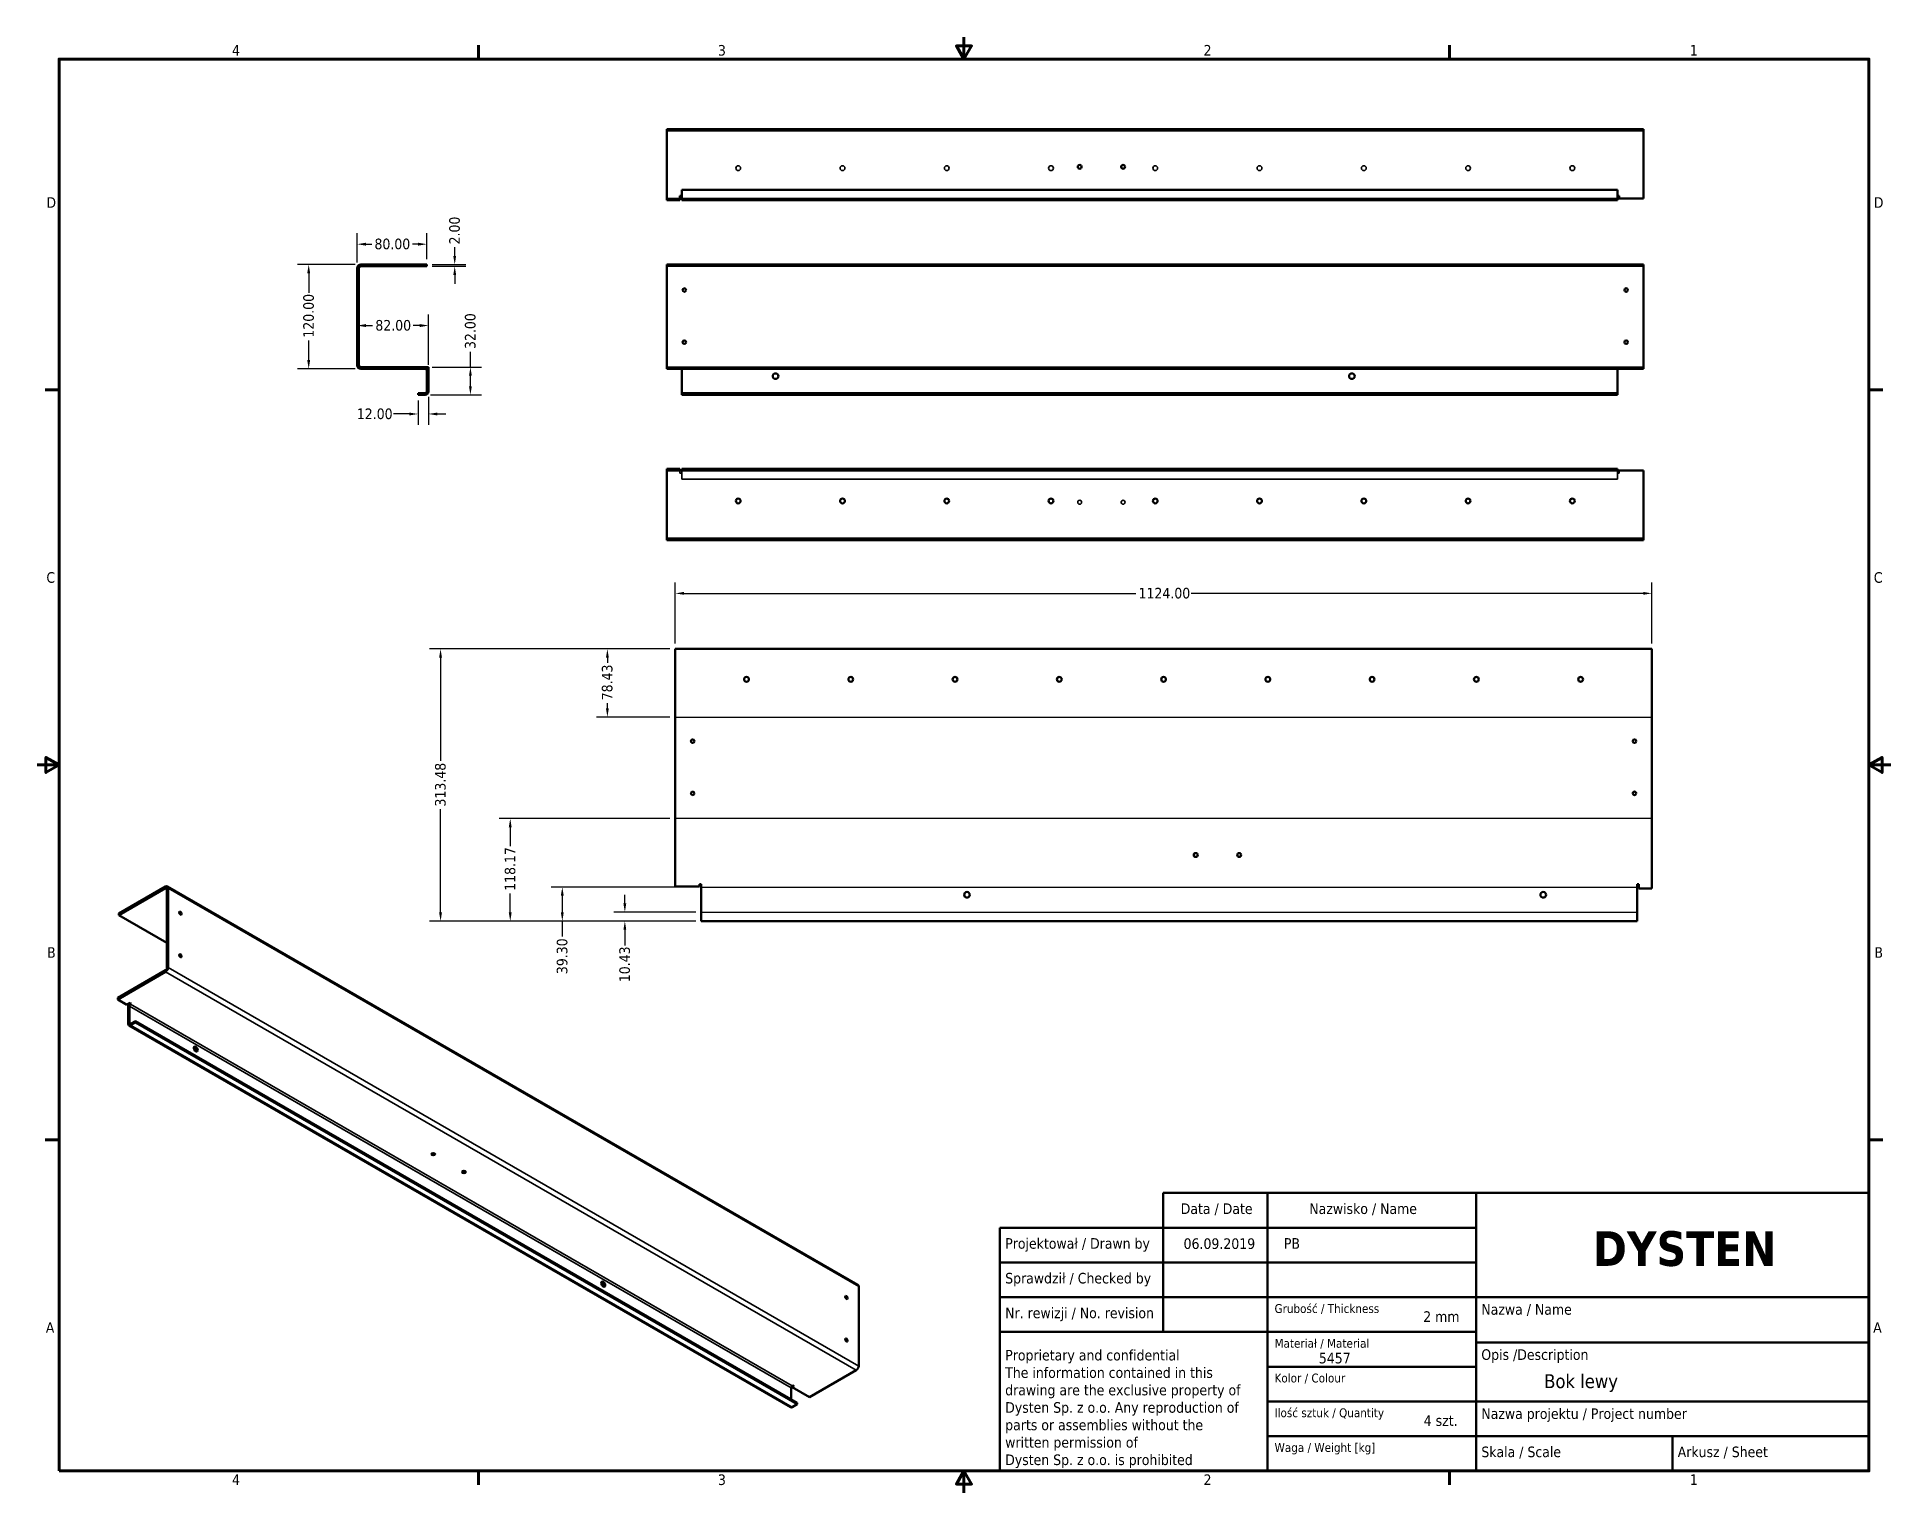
# Model space of a CAD drawing. Header units: millimetres. Extents: x 51 to 2184, y 25 to 1702.
import ezdxf
from ezdxf.enums import TextEntityAlignment as Align

# ---------------------------------------------------------------- set-up
doc = ezdxf.new("R2010")
doc.units = ezdxf.units.MM
doc.header["$LTSCALE"] = 4
for name, color, linetype, lineweight in [('Linia środkowa zgięcia (ANSI)', 7, 'Continuous', 25), ('Obramowanie (ANSI)', 7, 'Continuous', 70), ('Tytuł (ANSI)', 7, 'Continuous', 50), ('Ukryty (ANSI)', 7, 'Continuous', 35), ('Widoczne (ANSI)', 7, 'Continuous', 50), ('Widoczne wąskie (ANSI)', 7, 'Continuous', 35), ('Wymiar (ANSI)', 7, 'Continuous', 25)]:
    doc.layers.add(name, color=color, linetype=linetype, lineweight=lineweight)
doc.styles.add('Styl tekstu42', font='tahoma.ttf')
doc.styles.add('Tekst notatki (ANSI)', font='tahoma.ttf')
doc.dimstyles.new('Domyślne - mm (ANSI)', dxfattribs={"dimscale": 4, "dimtxt": 3.048, "dimasz": 2.5, "dimexe": 3.175, "dimexo": 1.6002, "dimgap": 0.8, "dimtad": 0, "dimtoh": 1, "dimrnd": 1e-08, "dimzin": 4, "dimdsep": 46, "dimtxsty": 'Tekst notatki (ANSI)', "dimcen": 0.09, "dimdle": 10, "dimclrd": 256, "dimclre": 256, "dimclrt": 256, "dimadec": 1, "dimazin": 1, "dimtfac": 1, "dimtofl": 0, "dimtmove": 0, "dimatfit": 3, "dimfxl": 1, "dimtolj": 1, "dimtzin": 4, "dimlwd": -1, "dimlwe": -1, "dimarcsym": 0})

# ---------------------------------------------------------------- blocks, each defined once
blk = doc.blocks.new('Ramki Default Border')
at = {"layer": 'Obramowanie (ANSI)'}
for p, q in [((139.7, 419.1), (139.7, 423.16)), ((419.1, 419.1), (419.1, 423.16)), ((19.05, 323.85), (14.99, 323.85)), ((539.75, 323.85), (543.81, 323.85)), ((19.05, 107.95), (14.99, 107.95)), ((539.75, 107.95), (543.81, 107.95)), ((139.7, 12.7), (139.7, 8.64)), ((419.1, 12.7), (419.1, 8.64))]:
    blk.add_line(p, q, dxfattribs=at)
at = {"layer": 'Obramowanie (ANSI)', "flags": 128}
for points in [[(279.4, 425.45), (279.4, 419.1), (277.2, 422.91), (281.6, 422.91), (279.4, 419.1)], [(19.05, 12.7), (19.05, 419.1), (539.75, 419.1), (539.75, 12.7), (19.05, 12.7)], [(12.7, 215.9), (19.05, 215.9), (15.24, 218.1), (15.24, 213.7), (19.05, 215.9)], [(546.1, 215.9), (539.75, 215.9), (543.56, 218.1), (543.56, 213.7), (539.75, 215.9)], [(279.4, 6.35), (279.4, 12.7), (277.2, 8.89), (281.6, 8.89), (279.4, 12.7)]]:
    blk.add_lwpolyline(points, dxfattribs=at)
at = {"layer": 'Obramowanie (ANSI)', "char_height": 3.05, "attachment_point": 7, "style": 'Tekst notatki (ANSI)'}
for s, insert in [('4', (68.79, 420.12)), ('3', (208.6, 420.05)), ('2', (348.33, 420.12)), ('1', (488.26, 420.12)), ('D', (15.39, 376.3)), ('D', (541.17, 376.3)), ('C', (15.39, 268.3)), ('C', (541.17, 268.3)), ('B', (15.58, 160.4)), ('B', (541.36, 160.4)), ('A', (15.21, 52.45)), ('A', (540.99, 52.45)), ('4', (68.79, 8.64)), ('3', (208.6, 8.57)), ('2', (348.33, 8.64)), ('1', (488.26, 8.64))]:
    blk.add_mtext(s, dxfattribs=dict(at, insert=insert))
blk = doc.blocks.new('Tabelki rysunkowe Tabelka new')
at = {"layer": 'Tytuł (ANSI)'}
for p, q in [((529, 115), (326, 115)), ((326, 115), (326, 109)), ((356, 115), (356, 35)), ((416, 115), (416, 35)), ((529, 115), (529, 35)), ((326, 109), (326, 75)), ((279, 35), (279, 105)), ((279, 105), (356, 105)), ((356, 105), (416, 105)), ((356, 95), (279, 95)), ((356, 95), (416, 95)), ((356, 85), (279, 85)), ((356, 85), (416, 85)), ((416, 85), (529, 85)), ((356, 75), (279, 75)), ((356, 75), (416, 75)), ((416, 72), (529, 72)), ((356, 65), (416, 65)), ((356, 55), (416, 55)), ((416, 55), (529, 55)), ((356, 45), (416, 45)), ((416, 45), (529, 45)), ((472.5, 45), (472.5, 35)), ((529, 35), (279, 35))]:
    blk.add_line(p, q, dxfattribs=at)
at = {"layer": 'Tytuł (ANSI)', "style": 'Tekst notatki (ANSI)'}
for s, insert, char_height, attachment_point in [('Nazwisko / Name', (368, 112), 3.048, 1), ('Data / Date', (331, 112), 3.048, 1), ('Projektował / Drawn by', (280.5, 102), 3.048, 1), ('\\fTahoma|b1|i0;\\H10.0000;DYSTEN', (476, 104), 10, 2), ('Sprawdził / Checked by', (280.5, 92), 3.048, 1), ('Nr. rewizji / No. revision', (280.5, 82), 3.048, 1), ('\\fTahoma|b0|i0;\\H2.5400;Grubość / Thickness', (358, 83), 2.54, 1), ('Nazwa / Name', (417.5, 83), 3.048, 1), ('\\fTahoma|b0|i0;\\H2.5400;Materiał / Material', (358, 73), 2.54, 1), ('Opis /Description ', (417.5, 70), 3.048, 1), ('\\fTahoma|b0|i0;\\H2.5400;Kolor / Colour', (358, 63), 2.54, 1), ('\\fTahoma|b0|i0;\\H2.5400;Ilość sztuk / Quantity', (358, 53), 2.54, 1), ('Nazwa projektu / Project number', (417.5, 53), 3.048, 1), ('\\fTahoma|b0|i0;\\H2.5400;Waga / Weight [kg]', (358, 43), 2.54, 1), ('Skala / Scale', (417.5, 42), 3.048, 1), ('Arkusz / Sheet', (474, 42), 3.048, 1)]:
    blk.add_mtext(s, dxfattribs=dict(at, insert=insert, char_height=char_height, attachment_point=attachment_point))
at = {"layer": 'Tytuł (ANSI)', "insert": (280.5, 69.84), "char_height": 3.048, "attachment_point": 1, "line_spacing_factor": 0.987884, "style": 'Tekst notatki (ANSI)'}
blk.add_mtext('Proprietary and confidential\\PThe information contained in this\\Pdrawing are the exclusive property of\\PDysten Sp. z o.o. Any reproduction of\\Pparts or assemblies without the\\Pwritten permission of\\PDysten Sp. z o.o. is prohibited', dxfattribs=at)
at = {"layer": 'Tytuł (ANSI)'}
for tag, p, height, style in [('Data_001', (331.83, 98.89), 3.05, 'Tekst notatki (ANSI)'), ('Projektował_001', (360.69, 98.95), 3.05, 'Tekst notatki (ANSI)'), ('Grubość_materiału_001', (400.78, 77.89), 3.05, 'Tekst notatki (ANSI)'), ('Materiał_001', (370.75, 65.95), 3.05, 'Tekst notatki (ANSI)'), ('Nazwa_części_001', (435.59, 58.82), 4, 'Styl tekstu42'), ('Ilość_sztuk_001', (400.92, 47.95), 3.05, 'Tekst notatki (ANSI)')]:
    blk.add_attdef(tag, p, '', height=height, dxfattribs=dict(at, style=style))
at = {"layer": 'Tytuł (ANSI)', "style": 'Tekst notatki (ANSI)'}
for tag, p in [('kiedy_sprawdził', (332, 92)), ('Kto_zatwierdził', (361, 92)), ('Nr_części', (465.47, 80.14)), ('RAL', (395.29, 61)), ('Nr_projektu', (499.73, 51)), ('Waga', (401, 41))]:
    blk.add_attdef(tag, text='', height=3.05, dxfattribs=at).set_placement(p, align=Align.TOP_LEFT)
blk = doc.blocks.new('*D5')
at = {"layer": 'Defpoints', "color": 0, "transparency": 16777216}
for p in [(499.3, 1463.3), (419.3, 1435.8), (499.3, 1439.8)]:
    blk.add_point(p, dxfattribs=at)
at = {"layer": 'Wymiar (ANSI)', "transparency": 16777216}
for p, q in [((419.3, 1442.2), (419.3, 1476)), ((499.3, 1446.2), (499.3, 1476)), ((429.3, 1463.3), (435.9, 1463.3)), ((489.3, 1463.3), (482.7, 1463.3))]:
    blk.add_line(p, q, dxfattribs=at)
for points in [[(429.3, 1465), (429.3, 1461.6), (419.3, 1463.3)], [(489.3, 1465), (489.3, 1461.6), (499.3, 1463.3)]]:
    blk.add_solid(points, dxfattribs=at)
at = {"layer": 'Wymiar (ANSI)', "transparency": 16777216, "insert": (439.1, 1469.7), "char_height": 12.19, "attachment_point": 1, "style": 'Tekst notatki (ANSI)'}
blk.add_mtext('\\A1;80.00', dxfattribs=at)
blk = doc.blocks.new('*D6')
at = {"layer": 'Defpoints', "color": 0, "transparency": 16777216}
for p in [(423.3, 1439.8), (363.4, 1319.8), (423.3, 1319.8)]:
    blk.add_point(p, dxfattribs=at)
at = {"layer": 'Wymiar (ANSI)', "transparency": 16777216}
for p, q in [((416.9, 1439.8), (350.7, 1439.8)), ((363.4, 1429.8), (363.4, 1407.2)), ((363.4, 1329.8), (363.4, 1352.5)), ((416.9, 1319.8), (350.7, 1319.8))]:
    blk.add_line(p, q, dxfattribs=at)
for points in [[(361.7, 1429.8), (365.1, 1429.8), (363.4, 1439.8)], [(361.7, 1329.8), (365.1, 1329.8), (363.4, 1319.8)]]:
    blk.add_solid(points, dxfattribs=at)
at = {"layer": 'Wymiar (ANSI)', "transparency": 16777216, "insert": (357.1, 1355.7), "char_height": 12.19, "attachment_point": 1, "rotation": 90, "style": 'Tekst notatki (ANSI)'}
blk.add_mtext('\\A1;120.00', dxfattribs=at)
blk = doc.blocks.new('*D7')
at = {"layer": 'Defpoints', "color": 0, "transparency": 16777216}
for p in [(419.3, 1369.6), (501.3, 1369.6), (501.3, 1317.8)]:
    blk.add_point(p, dxfattribs=at)
at = {"layer": 'Wymiar (ANSI)', "transparency": 16777216}
for p, q in [((429.3, 1369.6), (436.9, 1369.6)), ((491.3, 1369.6), (483.7, 1369.6)), ((501.3, 1324.2), (501.3, 1382.3))]:
    blk.add_line(p, q, dxfattribs=at)
for points in [[(429.3, 1371.3), (429.3, 1367.9), (419.3, 1369.6)], [(491.3, 1371.3), (491.3, 1367.9), (501.3, 1369.6)]]:
    blk.add_solid(points, dxfattribs=at)
at = {"layer": 'Wymiar (ANSI)', "transparency": 16777216, "insert": (440.1, 1376), "char_height": 12.19, "attachment_point": 1, "style": 'Tekst notatki (ANSI)'}
blk.add_mtext('\\A1;82.00', dxfattribs=at)
blk = doc.blocks.new('*D8')
at = {"layer": 'Defpoints', "color": 0, "transparency": 16777216}
for p in [(499.3, 1321.8), (497.3, 1289.8), (549.5, 1289.8)]:
    blk.add_point(p, dxfattribs=at)
at = {"layer": 'Wymiar (ANSI)', "transparency": 16777216}
for p, q in [((549.5, 1321.8), (549.5, 1339.4)), ((505.7, 1321.8), (562.2, 1321.8)), ((549.5, 1299.8), (549.5, 1311.8)), ((503.7, 1289.8), (562.2, 1289.8))]:
    blk.add_line(p, q, dxfattribs=at)
for points in [[(547.9, 1311.8), (551.2, 1311.8), (549.5, 1321.8)], [(547.9, 1299.8), (551.2, 1299.8), (549.5, 1289.8)]]:
    blk.add_solid(points, dxfattribs=at)
at = {"layer": 'Wymiar (ANSI)', "transparency": 16777216, "insert": (543.2, 1342.6), "char_height": 12.19, "attachment_point": 1, "rotation": 90, "style": 'Tekst notatki (ANSI)'}
blk.add_mtext('\\A1;32.00', dxfattribs=at)
blk = doc.blocks.new('*D9')
at = {"layer": 'Defpoints', "color": 0, "transparency": 16777216}
for p in [(489.3, 1289.8), (501.3, 1293.8), (501.3, 1267.8)]:
    blk.add_point(p, dxfattribs=at)
at = {"layer": 'Wymiar (ANSI)', "transparency": 16777216}
for p, q in [((489.3, 1283.4), (489.3, 1255.1)), ((501.3, 1287.4), (501.3, 1255.1)), ((479.3, 1267.8), (461.2, 1267.8)), ((511.3, 1267.8), (521.3, 1267.8))]:
    blk.add_line(p, q, dxfattribs=at)
for points in [[(479.3, 1269.4), (479.3, 1266.1), (489.3, 1267.8)], [(511.3, 1269.4), (511.3, 1266.1), (501.3, 1267.8)]]:
    blk.add_solid(points, dxfattribs=at)
at = {"layer": 'Wymiar (ANSI)', "transparency": 16777216, "insert": (418.8, 1274.1), "char_height": 12.19, "attachment_point": 1, "style": 'Tekst notatki (ANSI)'}
blk.add_mtext('\\A1;12.00', dxfattribs=at)
blk = doc.blocks.new('*D10')
at = {"layer": 'Defpoints', "color": 0, "transparency": 16777216}
for p in [(499.3, 1439.8), (499.3, 1437.8), (531.5, 1439.8)]:
    blk.add_point(p, dxfattribs=at)
at = {"layer": 'Wymiar (ANSI)', "transparency": 16777216}
for p, q in [((531.5, 1449.8), (531.5, 1459.8)), ((505.7, 1439.8), (544.2, 1439.8)), ((505.7, 1437.8), (544.2, 1437.8)), ((531.5, 1427.8), (531.5, 1417.8))]:
    blk.add_line(p, q, dxfattribs=at)
for points in [[(529.8, 1449.8), (533.1, 1449.8), (531.5, 1439.8)], [(529.8, 1427.8), (533.1, 1427.8), (531.5, 1437.8)]]:
    blk.add_solid(points, dxfattribs=at)
at = {"layer": 'Wymiar (ANSI)', "transparency": 16777216, "insert": (525.1, 1463), "char_height": 12.19, "attachment_point": 1, "rotation": 90, "style": 'Tekst notatki (ANSI)'}
blk.add_mtext('\\A1;2.00', dxfattribs=at)
blk = doc.blocks.new('*D11')
at = {"layer": 'Defpoints', "color": 0, "transparency": 16777216}
for p in [(1909.3, 1061.2), (785.3, 997.2), (1909.3, 997.2)]:
    blk.add_point(p, dxfattribs=at)
at = {"layer": 'Wymiar (ANSI)', "transparency": 16777216}
for p, q in [((785.3, 1003.6), (785.3, 1073.9)), ((1909.3, 1003.6), (1909.3, 1073.9)), ((795.3, 1061.2), (1315.3, 1061.2)), ((1899.3, 1061.2), (1379.2, 1061.2))]:
    blk.add_line(p, q, dxfattribs=at)
for points in [[(795.3, 1062.9), (795.3, 1059.6), (785.3, 1061.2)], [(1899.3, 1062.9), (1899.3, 1059.6), (1909.3, 1061.2)]]:
    blk.add_solid(points, dxfattribs=at)
at = {"layer": 'Wymiar (ANSI)', "transparency": 16777216, "insert": (1318.5, 1067.6), "char_height": 12.192, "attachment_point": 1, "style": 'Tekst notatki (ANSI)'}
blk.add_mtext('\\A1;1124.00', dxfattribs=at)
blk = doc.blocks.new('*D12')
at = {"layer": 'Defpoints', "color": 0, "transparency": 16777216}
for p in [(515.2, 997.2), (785.3, 997.2), (815.3, 683.8)]:
    blk.add_point(p, dxfattribs=at)
at = {"layer": 'Wymiar (ANSI)', "transparency": 16777216}
for p, q in [((778.9, 997.2), (502.5, 997.2)), ((515.2, 987.2), (515.2, 868.4)), ((515.2, 693.8), (515.2, 812.6)), ((808.9, 683.8), (502.5, 683.8))]:
    blk.add_line(p, q, dxfattribs=at)
for points in [[(513.5, 987.2), (516.8, 987.2), (515.2, 997.2)], [(513.5, 693.8), (516.8, 693.8), (515.2, 683.8)]]:
    blk.add_solid(points, dxfattribs=at)
at = {"layer": 'Wymiar (ANSI)', "transparency": 16777216, "insert": (508.8, 815.8), "char_height": 12.19, "attachment_point": 1, "rotation": 90, "style": 'Tekst notatki (ANSI)'}
blk.add_mtext('\\A1;313.48', dxfattribs=at)
blk = doc.blocks.new('*D13')
at = {"layer": 'Defpoints', "color": 0, "transparency": 16777216}
for p in [(707.2, 997.2), (785.3, 997.2), (785.3, 918.8)]:
    blk.add_point(p, dxfattribs=at)
at = {"layer": 'Wymiar (ANSI)', "transparency": 16777216}
for p, q in [((778.9, 997.2), (694.5, 997.2)), ((707.2, 987.2), (707.2, 981.2)), ((778.9, 918.8), (694.5, 918.8)), ((707.2, 928.8), (707.2, 934.9))]:
    blk.add_line(p, q, dxfattribs=at)
for points in [[(705.5, 987.2), (708.8, 987.2), (707.2, 997.2)], [(705.5, 928.8), (708.8, 928.8), (707.2, 918.8)]]:
    blk.add_solid(points, dxfattribs=at)
at = {"layer": 'Wymiar (ANSI)', "transparency": 16777216, "insert": (700.8, 938.1), "char_height": 12.19, "attachment_point": 1, "rotation": 90, "style": 'Tekst notatki (ANSI)'}
blk.add_mtext('\\A1;78.43', dxfattribs=at)
blk = doc.blocks.new('*D14')
at = {"layer": 'Defpoints', "color": 0, "transparency": 16777216}
for p in [(727.3, 694.2), (815.3, 694.2), (815.3, 683.8)]:
    blk.add_point(p, dxfattribs=at)
at = {"layer": 'Wymiar (ANSI)', "transparency": 16777216}
for p, q in [((727.3, 704.2), (727.3, 714.2)), ((808.9, 694.2), (714.6, 694.2)), ((808.9, 683.8), (714.6, 683.8)), ((727.3, 673.8), (727.3, 655.6))]:
    blk.add_line(p, q, dxfattribs=at)
for points in [[(725.6, 704.2), (728.9, 704.2), (727.3, 694.2)], [(725.6, 673.8), (728.9, 673.8), (727.3, 683.8)]]:
    blk.add_solid(points, dxfattribs=at)
at = {"layer": 'Wymiar (ANSI)', "transparency": 16777216, "insert": (720.9, 613.5), "char_height": 12.19, "attachment_point": 1, "rotation": 90, "style": 'Tekst notatki (ANSI)'}
blk.add_mtext('\\A1;10.43', dxfattribs=at)
blk = doc.blocks.new('*D15')
at = {"layer": 'Defpoints', "color": 0, "transparency": 16777216}
for p in [(655.3, 723.1), (815.3, 723.1), (815.3, 683.8)]:
    blk.add_point(p, dxfattribs=at)
at = {"layer": 'Wymiar (ANSI)', "transparency": 16777216}
for p, q in [((808.9, 723.1), (642.6, 723.1)), ((655.3, 713.1), (655.3, 693.8)), ((808.9, 683.8), (642.6, 683.8)), ((655.3, 683.8), (655.3, 666.2))]:
    blk.add_line(p, q, dxfattribs=at)
for points in [[(653.6, 713.1), (656.9, 713.1), (655.3, 723.1)], [(653.6, 693.8), (656.9, 693.8), (655.3, 683.8)]]:
    blk.add_solid(points, dxfattribs=at)
at = {"layer": 'Wymiar (ANSI)', "transparency": 16777216, "insert": (648.9, 622.8), "char_height": 12.19, "attachment_point": 1, "rotation": 90, "style": 'Tekst notatki (ANSI)'}
blk.add_mtext('\\A1;39.30', dxfattribs=at)
blk = doc.blocks.new('*D16')
at = {"layer": 'Defpoints', "color": 0, "transparency": 16777216}
for p in [(595.4, 801.9), (785.3, 801.9), (815.3, 683.8)]:
    blk.add_point(p, dxfattribs=at)
at = {"layer": 'Wymiar (ANSI)', "transparency": 16777216}
for p, q in [((778.9, 801.9), (582.7, 801.9)), ((595.4, 791.9), (595.4, 770.3)), ((595.4, 693.8), (595.4, 715.5)), ((808.9, 683.8), (582.7, 683.8))]:
    blk.add_line(p, q, dxfattribs=at)
for points in [[(593.7, 791.9), (597, 791.9), (595.4, 801.9)], [(593.7, 693.8), (597, 693.8), (595.4, 683.8)]]:
    blk.add_solid(points, dxfattribs=at)
at = {"layer": 'Wymiar (ANSI)', "transparency": 16777216, "insert": (589, 718.7), "char_height": 12.19, "attachment_point": 1, "rotation": 90, "style": 'Tekst notatki (ANSI)'}
blk.add_mtext('\\A1;118.17', dxfattribs=at)

msp = doc.modelspace()

# ---------------------------------------------------------------- linework, layer by layer
at = {"layer": 'Linia środkowa zgięcia (ANSI)'}
for p, q in [((785.282, 918.813), (1909.282, 918.813)), ((1909.282, 801.944), (785.282, 801.944)), ((815.282, 723.074), (1892.282, 723.074)), ((815.282, 694.205), (1892.282, 694.205))]:
    msp.add_line(p, q, dxfattribs=at)
at = {"layer": 'Ukryty (ANSI)'}
for p, q in [((1899.73, 1593.871), (775.73, 1593.871)), ((793.68, 1595.871), (793.68, 1593.871)), ((797.78, 1595.871), (797.78, 1593.871)), ((1877.68, 1595.871), (1877.68, 1593.871)), ((1881.78, 1595.871), (1881.78, 1593.871)), ((790.73, 1515.871), (775.73, 1515.871)), ((792.73, 1515.871), (1869.73, 1515.871)), ((897.48, 1515.871), (897.48, 1513.871)), ((903.98, 1515.871), (903.98, 1513.871)), ((1560.78, 1515.871), (1560.78, 1513.871)), ((1567.28, 1515.871), (1567.28, 1513.871)), ((461.532, 1437.819), (461.532, 1439.819)), ((467.032, 1437.819), (467.032, 1439.819)), ((1899.73, 1437.819), (775.73, 1437.819)), ((854.98, 1437.819), (854.98, 1439.819)), ((860.48, 1437.819), (860.48, 1439.819)), ((974.98, 1437.819), (974.98, 1439.819)), ((980.48, 1437.819), (980.48, 1439.819)), ((1094.98, 1437.819), (1094.98, 1439.819)), ((1100.48, 1437.819), (1100.48, 1439.819)), ((1214.98, 1437.819), (1214.98, 1439.819)), ((1220.48, 1437.819), (1220.48, 1439.819)), ((1334.98, 1437.819), (1334.98, 1439.819)), ((1340.48, 1437.819), (1340.48, 1439.819)), ((1454.98, 1437.819), (1454.98, 1439.819)), ((1460.48, 1437.819), (1460.48, 1439.819)), ((1574.98, 1437.819), (1574.98, 1439.819)), ((1580.48, 1437.819), (1580.48, 1439.819)), ((1694.98, 1437.819), (1694.98, 1439.819)), ((1700.48, 1437.819), (1700.48, 1439.819)), ((1814.98, 1437.819), (1814.98, 1439.819)), ((1820.48, 1437.819), (1820.48, 1439.819)), ((419.282, 1412.519), (421.282, 1412.519)), ((419.282, 1408.419), (421.282, 1408.419)), ((419.282, 1352.519), (421.282, 1352.519)), ((419.282, 1348.419), (421.282, 1348.419)), ((460.532, 1321.819), (460.532, 1319.819)), ((465.032, 1321.819), (465.032, 1319.819)), ((496.282, 1319.819), (496.282, 1321.819)), ((500.746, 1319.819), (499.282, 1319.819)), ((499.282, 1314.569), (501.282, 1314.569)), ((499.282, 1308.069), (501.282, 1308.069)), ((775.73, 1321.819), (1899.73, 1321.819)), ((790.73, 1319.819), (790.73, 1321.819)), ((792.73, 1319.819), (792.73, 1321.819)), ((1248.48, 1321.819), (1248.48, 1319.819)), ((1252.98, 1321.819), (1252.98, 1319.819)), ((1298.48, 1321.819), (1298.48, 1319.819)), ((1302.98, 1321.819), (1302.98, 1319.819)), ((1869.73, 1319.819), (1869.73, 1321.819)), ((1871.73, 1319.819), (1871.73, 1321.819)), ((790.73, 1199.614), (790.73, 1202.614)), ((792.73, 1199.614), (790.73, 1199.614)), ((792.73, 1202.614), (792.73, 1200.614)), ((792.73, 1200.614), (792.73, 1199.614)), ((792.73, 1192.614), (792.73, 1199.614)), ((897.48, 1202.614), (897.48, 1204.614)), ((903.98, 1202.614), (903.98, 1204.614)), ((1560.78, 1202.614), (1560.78, 1204.614)), ((1567.28, 1202.614), (1567.28, 1204.614)), ((1869.73, 1202.614), (1869.73, 1200.614)), ((1869.73, 1199.614), (1869.73, 1200.614)), ((1871.73, 1199.614), (1869.73, 1199.614)), ((1869.73, 1199.614), (1869.73, 1192.614)), ((1871.73, 1202.614), (1871.73, 1199.614)), ((1869.73, 1192.614), (792.73, 1192.614)), ((775.73, 1124.614), (1899.73, 1124.614)), ((793.68, 1122.614), (793.68, 1124.614)), ((797.78, 1122.614), (797.78, 1124.614)), ((1877.68, 1122.614), (1877.68, 1124.614)), ((1881.78, 1122.614), (1881.78, 1124.614))]:
    msp.add_line(p, q, dxfattribs=at)
for centre, radius in [((857.73, 1550.871), 2.75), ((977.73, 1550.871), 2.75), ((1097.73, 1550.871), 2.75), ((1217.73, 1550.871), 2.75), ((1337.73, 1550.871), 2.75), ((1457.73, 1550.871), 2.75), ((1577.73, 1550.871), 2.75), ((1697.73, 1550.871), 2.75), ((1817.73, 1550.871), 2.75), ((1250.73, 1166.114), 2.25), ((1300.73, 1166.114), 2.25)]:
    msp.add_circle(centre, radius, dxfattribs=at)
msp.add_arc((497.282, 1317.819), 4, 60, 90, dxfattribs=at)
at = {"layer": 'Widoczne (ANSI)'}
for p, q in [((775.73, 1595.871), (1899.73, 1595.871)), ((775.73, 1591.871), (775.73, 1595.871)), ((775.73, 1591.871), (775.73, 1513.871)), ((1899.73, 1591.871), (1899.73, 1595.871)), ((1899.73, 1515.871), (1899.73, 1591.871)), ((790.73, 1518.871), (792.73, 1518.871)), ((790.73, 1513.871), (790.73, 1518.871)), ((792.73, 1515.871), (790.73, 1515.871)), ((792.73, 1525.871), (792.73, 1517.871)), ((1869.73, 1525.871), (792.73, 1525.871)), ((792.73, 1517.871), (792.73, 1513.871)), ((1869.73, 1517.871), (1869.73, 1525.871)), ((1869.73, 1518.871), (1871.73, 1518.871)), ((1869.73, 1517.871), (1869.73, 1513.871)), ((1871.73, 1515.871), (1869.73, 1515.871)), ((1871.73, 1518.871), (1871.73, 1515.871)), ((1871.73, 1515.871), (1899.73, 1515.871)), ((775.73, 1513.871), (790.73, 1513.871)), ((1869.73, 1513.871), (792.73, 1513.871)), ((419.282, 1435.819), (419.282, 1323.819)), ((421.282, 1435.819), (421.282, 1323.819)), ((423.282, 1439.819), (499.282, 1439.819)), ((423.282, 1437.819), (499.282, 1437.819)), ((499.282, 1439.819), (499.282, 1437.819)), ((775.73, 1439.819), (1899.73, 1439.819)), ((775.73, 1439.819), (775.73, 1435.819)), ((775.73, 1323.819), (775.73, 1435.819)), ((1899.73, 1439.819), (1899.73, 1435.819)), ((1899.73, 1435.819), (1899.73, 1323.819)), ((775.73, 1319.819), (775.73, 1323.819)), ((1899.73, 1319.819), (1899.73, 1323.819)), ((499.282, 1321.819), (423.282, 1321.819)), ((499.282, 1319.819), (423.282, 1319.819)), ((499.282, 1321.819), (501.282, 1321.819)), ((499.282, 1319.819), (499.282, 1321.819)), ((499.282, 1317.819), (499.282, 1293.819)), ((501.282, 1319.819), (500.746, 1319.819)), ((501.282, 1319.819), (501.282, 1321.819)), ((501.282, 1293.819), (501.282, 1317.819)), ((1899.73, 1319.819), (775.73, 1319.819)), ((792.73, 1319.819), (792.73, 1317.819)), ((792.73, 1293.819), (792.73, 1317.819)), ((1869.73, 1319.819), (1869.73, 1317.819)), ((1869.73, 1317.819), (1869.73, 1293.819)), ((497.282, 1291.819), (489.282, 1291.819)), ((489.282, 1289.819), (489.282, 1291.819)), ((497.282, 1289.819), (489.282, 1289.819)), ((792.73, 1293.819), (792.73, 1291.819)), ((792.73, 1289.819), (792.73, 1291.819)), ((1869.73, 1291.819), (792.73, 1291.819)), ((1869.73, 1289.819), (792.73, 1289.819)), ((1869.73, 1293.819), (1869.73, 1291.819)), ((1869.73, 1289.819), (1869.73, 1291.819)), ((775.73, 1204.614), (790.73, 1204.614)), ((775.73, 1202.614), (775.73, 1204.614)), ((775.73, 1202.614), (775.73, 1126.614)), ((1899.73, 1202.614), (775.73, 1202.614)), ((790.73, 1202.614), (790.73, 1204.614)), ((792.73, 1204.614), (1869.73, 1204.614)), ((792.73, 1204.614), (792.73, 1202.614)), ((1869.73, 1204.614), (1869.73, 1202.614)), ((1899.73, 1126.614), (1899.73, 1202.614)), ((775.73, 1126.614), (775.73, 1122.614)), ((1899.73, 1122.614), (775.73, 1122.614)), ((1899.73, 1126.614), (1899.73, 1122.614)), ((785.282, 997.248), (1909.282, 997.248)), ((785.282, 723.509), (785.282, 997.248)), ((1909.282, 997.248), (1909.282, 721.509)), ((813.282, 726.509), (813.282, 723.509)), ((815.282, 726.509), (813.282, 726.509)), ((815.282, 683.77), (815.282, 726.509)), ((1892.282, 726.509), (1892.282, 683.77)), ((1894.282, 726.509), (1892.282, 726.509)), ((1894.282, 721.509), (1894.282, 726.509)), ((145.029, 692.493), (198.769, 723.52)), ((145.029, 690.86), (198.769, 721.887)), ((200.184, 629.623), (200.184, 721.07)), ((995.557, 264.847), (200.769, 723.718)), ((201.598, 630.439), (201.598, 721.887)), ((813.282, 723.509), (785.282, 723.509)), ((1909.282, 721.509), (1894.282, 721.509)), ((145.029, 692.493), (145.029, 690.86)), ((200.184, 659.017), (145.029, 690.86)), ((1892.282, 683.77), (815.282, 683.77)), ((198.769, 627.173), (143.615, 595.33)), ((198.769, 625.54), (143.615, 593.697)), ((143.615, 593.697), (143.615, 595.33)), ((143.615, 593.697), (154.222, 587.573)), ((154.222, 587.573), (157.757, 589.614)), ((155.636, 585.124), (155.636, 565.528)), ((157.05, 566.344), (157.05, 585.94)), ((157.757, 589.614), (159.171, 588.798)), ((159.171, 588.798), (158.464, 588.39)), ((918.018, 124.013), (156.464, 563.697)), ((164.121, 568.794), (158.464, 565.528)), ((164.121, 567.161), (158.464, 563.895)), ((164.121, 567.161), (164.121, 568.794)), ((925.675, 129.11), (164.121, 568.794)), ((925.675, 127.477), (164.121, 567.161)), ((996.386, 263.016), (996.386, 171.568)), ((939.817, 135.642), (993.557, 166.669)), ((918.604, 146.257), (918.604, 133.193)), ((920.018, 148.706), (920.725, 149.114)), ((920.018, 147.073), (920.018, 148.706)), ((922.14, 148.298), (920.018, 147.073)), ((920.018, 147.073), (939.817, 135.642)), ((920.725, 149.114), (922.14, 148.298)), ((925.675, 127.477), (925.675, 129.11)), ((920.018, 124.211), (925.675, 127.477))]:
    msp.add_line(p, q, dxfattribs=at)
for centre, radius in [((1250.73, 1552.371), 2.25), ((1300.73, 1552.371), 2.25), ((795.73, 1410.469), 2.05), ((1879.73, 1410.469), 2.05), ((795.73, 1350.469), 2.05), ((1879.73, 1350.469), 2.05), ((900.73, 1311.319), 3.25), ((1564.03, 1311.319), 3.25), ((857.73, 1167.614), 2.75), ((977.73, 1167.614), 2.75), ((1097.73, 1167.614), 2.75), ((1217.73, 1167.614), 2.75), ((1337.73, 1167.614), 2.75), ((1457.73, 1167.614), 2.75), ((1577.73, 1167.614), 2.75), ((1697.73, 1167.614), 2.75), ((1817.73, 1167.614), 2.75), ((867.282, 962.248), 2.75), ((987.282, 962.248), 2.75), ((1107.282, 962.248), 2.75), ((1227.282, 962.248), 2.75), ((1347.282, 962.248), 2.75), ((1467.282, 962.248), 2.75), ((1587.282, 962.248), 2.75), ((1707.282, 962.248), 2.75), ((1827.282, 962.248), 2.75), ((805.282, 891.028), 2.05), ((1889.282, 891.028), 2.05), ((805.282, 831.028), 2.05), ((1889.282, 831.028), 2.05), ((1384.282, 760.009), 2.25), ((1434.282, 760.009), 2.25), ((1120.982, 714.139), 3.25), ((1784.282, 714.139), 3.25)]:
    msp.add_circle(centre, radius, dxfattribs=at)
for centre, radius, start, end in [((423.282, 1435.819), 4, 90, 180), ((423.282, 1435.819), 2, 90, 180), ((423.282, 1323.819), 4, 180, 270), ((423.282, 1323.819), 2, 180, 270), ((497.282, 1317.819), 2, 0, 90), ((497.282, 1317.819), 4, 0, 60), ((497.282, 1293.819), 4, 270, 0), ((497.282, 1293.819), 2, 270, 0)]:
    msp.add_arc(centre, radius, start, end, dxfattribs=at)
for centre, major_axis, start_param, end_param in [((198.769, 720.254), (2, 3.464), 5.49778714, 7.06858347), ((198.769, 720.254), (1, 1.732), 5.49778714, 7.06858347), ((214.326, 692.207), (-1.025, 1.775), 3.90288868, 5.52188928), ((214.326, 643.217), (-1.025, 1.775), 3.90288868, 5.52188928), ((198.769, 628.806), (-2, -3.464), 0.78539816, 2.35619449), ((198.769, 628.806), (-1, -1.732), 0.78539816, 2.35619449), ((158.464, 586.757), (-2, -3.464), 4.15339911, 5.49778714), ((158.464, 586.757), (-1, -1.732), 3.92699082, 5.49778714), ((158.464, 567.161), (-2, -3.464), 5.49778714, 7.06858347), ((158.464, 567.161), (-1, -1.732), 5.49778714, 7.06858347), ((232.003, 535.726), (-1.625, 2.815), 3.59178934, 5.83298862), ((506.714, 417.129), (2.25, 0), 3.82126647, 5.60351149), ((542.07, 396.717), (2.25, 0), 3.82126647, 5.60351149), ((701.027, 264.935), (-1.625, 2.815), 3.59178934, 5.83298862), ((993.557, 261.383), (2, 3.464), 5.49778714, 6.28318531), ((980.83, 249.666), (-1.025, 1.775), 3.90288868, 5.52188928), ((980.83, 200.676), (-1.025, 1.775), 3.90288868, 5.52188928), ((993.557, 169.935), (-2, -3.464), 0.78539816, 2.35619449), ((920.018, 147.073), (-1, -1.732), 3.92699082, 5.49778714), ((920.018, 127.477), (-2, -3.464), 0, 0.78539816)]:
    msp.add_ellipse(centre, major_axis=major_axis, ratio=0.57735027, start_param=start_param, end_param=end_param, dxfattribs=at)
for centre, major_axis in [((215.74, 693.024), (-1.025, 1.775)), ((215.74, 644.034), (-1.025, 1.775)), ((233.418, 536.542), (-1.625, 2.815)), ((506.714, 415.496), (-2.25, 0)), ((542.07, 395.084), (-2.25, 0)), ((702.442, 265.751), (-1.625, 2.815)), ((982.244, 250.483), (-1.025, 1.775)), ((982.244, 201.493), (-1.025, 1.775))]:
    msp.add_ellipse(centre, major_axis=major_axis, ratio=0.57735027, dxfattribs=at)
at = {"layer": 'Widoczne wąskie (ANSI)'}
for p, q in [((200.184, 721.07), (198.769, 721.887)), ((996.386, 263.016), (201.598, 721.887)), ((993.557, 166.669), (198.769, 625.54)), ((201.598, 630.439), (996.386, 171.568)), ((918.604, 146.257), (157.05, 585.94)), ((158.464, 588.39), (920.018, 148.706)), ((157.05, 566.344), (158.464, 565.528)), ((158.464, 563.895), (920.018, 124.211))]:
    msp.add_line(p, q, dxfattribs=at)

# ---------------------------------------------------------------- block references
at = {"xscale": 4, "yscale": 4, "zscale": 4}
msp.add_blockref('Ramki Default Border', (0, 0), dxfattribs=at)
msp.add_blockref('Tabelki rysunkowe Tabelka new', (43, -89.2), dxfattribs=at).add_auto_attribs({'Projektował_001': 'PB', 'Data_001': '06.09.2019', 'Materiał_001': '5457', 'Grubość_materiału_001': '2 mm', 'Ilość_sztuk_001': '4 szt.', 'Nazwa_części_001': 'Bok lewy'})

# ---------------------------------------------------------------- dimensions: what is measured, and where the dimension line sits
at = {"layer": 'Wymiar (ANSI)'}
for base, p1, p2, angle, override, picture, middle in [((531.473, 1439.819), (499.282, 1437.819), (499.282, 1439.819), 270, {"dimgap": 0.8, "dimtoh": 0, "dimdec": 2, "dimtol": 0, "dimlim": 0, "dimtp": 0, "dimtm": 0, "dimtdec": 2, "dimatfit": 1}, '*D10', (531.473, 1478.502)), ((499.282, 1463.298), (419.282, 1435.819), (499.282, 1439.819), 180, {"dimgap": 0.8, "dimtoh": 0, "dimdec": 2, "dimtol": 0, "dimlim": 0, "dimtp": 0, "dimtm": 0, "dimtdec": 2, "dimatfit": 1}, '*D5', (459.282, 1463.298)), ((363.412, 1319.819), (423.282, 1439.819), (423.282, 1319.819), 270, {"dimgap": 0.8, "dimtoh": 0, "dimdec": 2, "dimtol": 0, "dimlim": 0, "dimtp": 0, "dimtm": 0, "dimtdec": 2, "dimatfit": 1}, '*D6', (363.412, 1379.819)), ((501.282, 1369.584), (419.282, 1369.584), (501.282, 1317.819), 180, {"dimgap": 0.8, "dimtoh": 0, "dimdec": 2, "dimse1": 1, "dimtol": 0, "dimlim": 0, "dimtp": 0, "dimtm": 0, "dimtdec": 2, "dimatfit": 1}, '*D7', (460.282, 1369.584)), ((549.533, 1289.819), (499.282, 1321.819), (497.282, 1289.819), 90, {"dimgap": 0.8, "dimtoh": 0, "dimdec": 2, "dimtol": 0, "dimlim": 0, "dimtp": 0, "dimtm": 0, "dimtdec": 2, "dimatfit": 2}, '*D8', (549.533, 1362.674)), ((515.152, 997.248), (815.282, 683.77), (785.282, 997.248), 90, {"dimgap": 0.8, "dimtoh": 0, "dimdec": 2, "dimtol": 0, "dimlim": 0, "dimtp": 0, "dimtm": 0, "dimtdec": 2, "dimatfit": 1}, '*D12', (515.152, 840.509)), ((707.1605, 997.2479), (785.2815, 918.8132), (785.2815, 997.2479), 270, {"dimgap": 0.8, "dimtoh": 0, "dimdec": 2, "dimtol": 0, "dimlim": 0, "dimtp": 0, "dimtm": 0, "dimtdec": 2, "dimatfit": 1}, '*D13', (707.1605, 958.0305)), ((595.381, 801.944), (815.282, 683.77), (785.282, 801.944), 90, {"dimgap": 0.8, "dimtoh": 0, "dimdec": 2, "dimtol": 0, "dimlim": 0, "dimtp": 0, "dimtm": 0, "dimtdec": 2, "dimatfit": 1}, '*D16', (595.381, 742.857)), ((655.282, 723.074), (815.282, 683.77), (815.282, 723.074), 90, {"dimgap": 0.8, "dimtoh": 0, "dimdec": 2, "dimtol": 0, "dimlim": 0, "dimtp": 0, "dimtm": 0, "dimtdec": 2, "dimatfit": 2}, '*D15', (655.282, 642.914)), ((727.2815, 694.2047), (815.2815, 683.77), (815.2815, 694.2047), 90, {"dimgap": 0.8, "dimtoh": 0, "dimdec": 2, "dimtol": 0, "dimlim": 0, "dimtp": 0, "dimtm": 0, "dimtdec": 2, "dimatfit": 1}, '*D14', (727.2815, 632.9144))]:
    dim = msp.add_linear_dim(base=base, p1=p1, p2=p2, angle=angle, dimstyle='Domyślne - mm (ANSI)', override=override, dxfattribs=at)
    dim.commit()
    dim.dimension.update_dxf_attribs({"geometry": picture, "text_midpoint": middle, "dimtype": 160})
for base, p1, p2, picture, middle in [((501.282, 1267.753), (489.282, 1289.819), (501.282, 1293.819), '*D9', (438.426, 1267.753)), ((1909.282, 1061.248), (785.282, 997.248), (1909.282, 997.248), '*D11', (1347.282, 1061.248))]:
    dim = msp.add_linear_dim(base=base, p1=p1, p2=p2, dimstyle='Domyślne - mm (ANSI)', override={"dimgap": 0.8, "dimtoh": 0, "dimdec": 2, "dimtol": 0, "dimlim": 0, "dimtp": 0, "dimtm": 0, "dimtdec": 2, "dimatfit": 1}, dxfattribs=at)
    dim.commit()
    dim.dimension.update_dxf_attribs({"geometry": picture, "text_midpoint": middle, "dimtype": 160})

doc.saveas('drawing.dxf')
